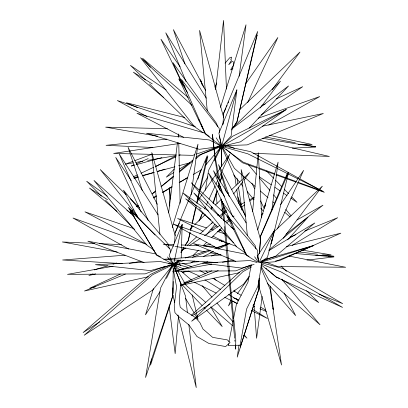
<?xml version="1.0" encoding="UTF-8"?>
<svg xmlns="http://www.w3.org/2000/svg" width="408" height="408" viewBox="0 0 408 408"><rect width="100%" height="100%" fill="white"/><g stroke="black" fill="none" stroke-linecap="round" stroke-linejoin="round"><path stroke-width="0.61" d="M173.084 293.413L173.196 281.444M173.278 272.62L173.313 268.841M221.223 172.589L221.172 178.276L220.172 181.295M173.267 268.836L172.763 294.653L174.782 302.654M172.803 287.905L172.635 296.116L145.564 377.476L160.548 288.125L172.451 264.965M181.193 257.8L182.177 224.39L169.141 255.53L173.354 264.43L185.487 296.07L187.415 312.482M174.578 242.974L175.221 232.29L207.259 155.626L198.069 196.59M260.253 238.67L260.416 236.171L287.609 172.655L286.314 178.22M222.911 124.823L223.712 112.751L257.662 31.457L237.043 121.472L232.994 127.816M223.421 116.724L223.63 113.567L225.879 108.299M259.376 253.638L260.671 236.13L288.629 172.319L271.442 243.117L270.759 244.157M223.252 123.211L223.4 121.334M259.422 253.516L260.508 239.567L241.154 169.534L247.37 235.839M220.682 147.257L220.789 146.003M178.515 315.904L175.17 353.66L169.116 305.975M252.608 211.523L258.295 152.74L261.742 217.423M219.346 149.94L219.545 148.043M221.207 241.439L221.34 240.169M224.267 212.925L224.813 207.856M215.633 89.627L223.559 20.4L226.445 89.036M221.671 166.403L221.605 146.355L218.907 133.13L236.885 89.857L231.117 136.032L221.605 146.355L205.275 165.413M168.611 212.951L177.439 142.795M178.158 137.103L178.556 133.946L178.627 137.124M271.815 210.431L278.098 162.119L257.652 229.923M239.134 76.286L246.014 24.776L220.514 107.355M262.171 296.239L256.591 338.309L254.551 311.855M191.077 194.973L197.987 144.146L172.502 226.384L172.528 227.654M151.465 358.948L150.526 365.221L173.069 295.305M239.022 345.178L237.211 357.153L258.687 289.45L258.682 281.969M264.93 206.856L265.531 203.082L264.44 208.054M200.69 219.096L201.399 214.715M205.357 190.306L208.605 170.279L220.876 146.559M262.252 260.763L257.887 286.294L246.6 309.045L240.098 345.194L228.205 345.515L228.562 343.715M251.287 264.736L247.977 282.127L236.365 304.546L233.539 318.725M228.924 341.914L233.172 320.571M182.177 224.39L173.334 265.69L173.354 264.43L172.645 262.079M189.99 232.585L188.18 240.649L185.145 245.366M190.551 230.102L191.663 225.134M192.081 223.273L195.702 207.136M196.676 202.796L197.788 197.829M216.475 82.931L216.061 84.726L214.807 87.144M190.184 232.596L188.312 240.649L185.247 245.366M190.755 230.117L191.908 225.165M192.341 223.304L196.08 207.198M196.942 203.485L207.876 156.407L205.382 162.251M271.172 243.102L272.034 239.394M258.749 262.37L257.693 255.551L274.701 230.03L267.398 257.438L259.916 262.298M236.885 89.857L221.605 146.355L214.429 160.849M153.388 288.604L145.503 314.833L160.028 291.623M197.9 179.071L200.756 169.963M211.456 208.962L212.043 207.147M213.211 203.51L217.117 191.398M218.29 187.767L219.264 184.737M220.045 182.315L221.61 177.47L221.61 173.023M240.225 347.167L259.034 288.772L258.968 279.97M210.982 209.075L211.778 206.657M212.981 203.036L217.173 190.352M218.173 187.333L219.376 183.707M230.887 300.007L228.48 305.898L231.081 302.313M234.258 291.761L234.983 289.991M226.379 107.126L227.129 105.371M228.128 103.03L228.628 101.862M256.132 37.485L257.132 35.144L236.9 122.145L233.825 126.873M175.425 232.361L177.674 227.103M178.673 224.767L179.418 223.013M277.364 228.949L303.608 170.345L280.541 204.734M247.636 102.668L277.863 37.511L245.54 83.966M198.89 221.075L202.623 213.012M204.484 208.978L205.556 206.678M206.351 204.949L207.953 201.491M209.018 199.186L215.149 185.941M215.949 184.212L217.551 180.754M218.882 177.873L221.284 172.691M221.814 171.539L229.811 154.26L202.776 193.519M259.116 262.421L274.701 230.03M166.433 278.44L173.354 264.43L178.429 260.141M199.767 190.403L207.912 176.812M180.877 252.205L182.182 250.079L184.523 247.952M181.433 251.134L183.794 247.467M181.504 251.134L183.544 247.988M231.53 130.019L232.57 128.428L288.538 85.971L249.15 128.189M197.37 201.368L202.057 194.565M180.989 252.476L182.815 249.905L185.982 247.809M249.334 276.16L243.479 284.264L191.622 321.254L242.923 271.697L251.16 267.194M237.395 293.617L248.916 277.761M272.095 89.719L299.997 52.056L239.741 109.584M211.599 223.584L212.736 222.054M217.673 215.424L218.428 214.404M221.085 210.834L224.119 206.754M233.606 194.009L242.709 181.774M243.851 180.244L249.543 172.594L243.545 178.286M283.218 238.287L322.345 186.17L273.936 231.81M260.161 108.003L280.449 81.177L231.887 128.683M206.754 234.513L215.128 224.094M220.713 217.148L223.105 214.169M223.905 213.175L226.297 210.202M171.319 265.669L172.921 263.752M219.81 147.354L221.049 145.911M225.048 63.158L229.837 57.666L231.407 57.13L231.688 57.416L230.76 59.553L231.188 59.675L231.392 60.374L228.73 64.77L232.081 61.378L233.692 62.082L233.294 65.489L230.795 69.462L230.938 69.972L232.917 68.366M287.615 239.889L307.989 217.24L268.836 250.196M174.313 169.07L166.316 177.149L173.859 172.507M193.081 255.418L198.538 250.165M203.087 245.784L206.723 242.281M211.726 237.461L221.733 227.827M226.736 223.008L229.464 220.381M233.101 216.877L234.014 216L232.958 216.699M190.511 228.623L193.28 225.996M194.662 224.681L205.27 214.613M211.262 208.921L212.65 207.611M215.414 204.984L221.411 199.293M227.404 193.606L228.327 192.729M231.555 189.664L242.163 179.596M187.328 245.397L196.687 236.88M199.961 233.901L213.058 221.983M219.142 216.444L225.69 210.487M191.209 315.353L240.363 271.391L250.9 265.996M133.217 209.727L130.279 212.175L132.993 210.533M152.322 193.815L155.749 190.959M161.135 186.471L173.38 176.271M179.26 171.375L192.974 159.951M195.911 157.503L198.359 155.463L220.886 145.681M136.308 206.764L138.286 205.168M152.123 193.999L155.581 191.209M161.017 186.818L173.369 176.848M179.301 172.059L192.642 161.287M195.605 158.896L201.042 154.505L221.605 146.355L286.248 109.517L240.48 141.836L221.605 146.355L199.277 149.323L146.426 133.232L209.386 139.97L221.605 146.355L243.204 162.144L257.535 167.392M285.957 234.294L322.973 205.199L297.034 219.948M211.38 229.469L216.495 225.685M241.046 207.519L244.621 204.867M249.737 201.083L253.827 198.059M261.156 115.005L302.69 86.69L276.175 98.93M192.27 315.726L210.161 303.817M189.679 245.361L200.231 238.369M204.454 235.574L219.759 225.44M225.568 221.595L229.791 218.795M219.943 146.814L221.519 145.784L222.987 146.977M99.613 321.968L83.105 332.576L150.312 274.507L169.952 264.914M223.217 145.34L221.605 146.355L221.605 166.673M179.245 169.192L189.485 162.894M180.555 259.998L173.354 264.43L152.373 274.91L84.196 335.259L152.76 290.012L173.354 264.43L179.954 260.722M292.199 245.366L337.661 217.709L304.781 231.076M153.617 198.069L156.33 196.427M162.843 192.489L172.069 186.915M179.127 182.646L187.267 177.725M268.984 250.537L314.823 222.952L275.645 256.188L261.589 261.018M219.484 240.99L221.121 240.021M172.252 264.348L173.334 263.716M137.144 206.856L138.246 206.219M153.668 197.329L156.422 195.743M162.486 192.25L171.85 186.849M179.561 182.401L187.828 177.638M193.336 174.466L201.598 169.703M268.801 125.072L319.714 96.579L258.213 118.228M133.926 178.169L136.165 176.975M155.219 166.816L175.955 155.764M224.471 213.124L226.71 211.936M239.588 205.091L244.627 202.414M249.665 199.736L254.148 197.355M261.094 261.803L267.847 258.249M286.248 109.517L232.443 136.374L221.605 146.355L234.937 177.011L236.11 185.207M194.376 261.043L190.434 263.017L173.354 264.43L150.379 270.596L95.416 264.68L160.171 261.533L173.354 264.43L183.636 269.015M203.398 256.535L213.552 251.461M218.061 249.206L229.903 243.285L214.776 248.273M133.493 176.751L137.527 174.859M140.989 173.237L153.668 167.285M155.397 166.474L176.149 156.743M179.03 155.392L180.183 154.851M261.763 105.585L265.22 103.989M120.345 274.089L89.796 288.181L95.36 286.85M260.003 262.461L268.694 258.478L313.762 245.514L274.849 261.783L261.309 262.803M134.196 164.761L131.279 166.046L134.349 165.204M136.527 163.736L148.18 158.595M211.436 256.107L217.245 253.562M211.864 270.805L183.274 283.157L192.52 281.046M125.394 274.079L84.456 291.026L148.379 276.726M290.103 237.043L295.978 234.656M218.219 270.606L180.555 285.457L239.634 272.646M217.648 231.494L221.192 230.102M261.406 214.328L263.18 213.634M93.039 273.895L88.878 275.497L95.686 273.906M251.104 264.94L235.742 270.866L172.548 271.228L211.772 264.109M165.607 266.179L145.177 273.865L67.468 274.36L113.031 266.256M170.86 264.2L172.028 263.762M184.069 260.421L173.354 264.43L156.59 255.199L128.653 207.662L155.071 235.008M192.403 257.305L210.258 250.629M216.214 248.406L229.903 243.285M133.023 161.287L125.276 164.164L133.396 162.797M134.813 160.624L152.694 153.979M186.028 271.131L182.473 272.432L188.052 271.167M194.626 154.729L192.846 155.346L178.903 155.009M196.406 154.112L217.775 146.712M185.125 258.055L209.329 250.073M260.049 262.604L313.762 245.514M94.161 269.907L107.569 265.802M113.052 264.124L116.708 263.007M134.676 178.327L138.322 177.225M142.576 175.94L154.122 172.441M165.061 169.131L157.162 171.523L174.93 166.796M254.118 264.394L241.699 268.087L202.521 263.063L249.854 260.544L257.045 262.502M177.373 270.555L207.779 261.768M136.185 164.699L161.945 157.61M133.86 177.811L138.149 176.659M142.443 175.506L154.086 172.385M178.607 165.806L189.644 162.848M286.411 246.621L340.858 233.157L279.25 260.722L275.517 261.023M203.215 245.83L210.625 244.05M221.733 241.373L223.589 240.924M262.421 126.2L323.335 113.48L247.141 144.886L223.39 145.717M222.36 262.186L233.565 260.151M129.26 263.374L141.117 261.263M135.895 162.379L142.764 161.226M147.762 160.385L175.868 155.662M180.117 143.356L113.623 153.423L130.101 153.826M306.959 260.125L333.984 256.933L295.443 253.496M166.892 139.123L106.039 145.314L152.913 147.512M191.061 262.308L198.655 261.701M125.154 255.184L62.587 259.988L122.298 263.655M220.606 145.855L221.519 145.784L219.662 145.447M221.253 254.964L163.705 259.294L217.551 262.553M328.231 256.581L333.933 256.219L322.616 254.832M292.24 148.135L315.639 147.018L262.599 138.297M315.833 255.479L331.087 254.852L301.869 250.048M168.305 263.379L171.442 263.313M313.772 146.783L315.685 146.783L302.66 144.233M298.207 144.361L312.115 144.493L269.224 135.267M167.377 128.704L105.631 127.153L157.585 136.221M131.371 153.857L176.368 154.948M253.062 153.26L329.389 156.458L258.601 140.031M173.971 244.632L163.205 244.152L173.834 246.09M181.565 244.973L198.66 245.738M203.73 245.963L214.491 246.447M94.778 243.433L62.342 241.97L117.275 252.073M99.231 243.632L121.497 244.642M218.963 145.258L220.213 145.345M298.717 251.904L317.582 254.215M175.083 246.32L205.096 251.802M210.095 252.72L220.723 254.658M156.611 254.067L87.858 241.194L144.049 262.492M265.45 136.945L295.219 142.774M288.951 256.056L345.658 267.265L277.654 266.546L265.832 262.186M246.498 254.373L193.494 243.709L235.64 261.258M223.324 145.824L250.645 151.669L298.641 178.163M184.783 117.535L126.393 102.755L137.399 107.59M261.666 262.829L282.708 268.454L342.674 303.634L319.051 294.173M175.777 263.956L188.047 267.393M199.701 270.652L200.93 270.994L205.821 273.952M204.724 133.1L136.955 113.235L183.524 137.312M206.606 227.924L177.597 218.489L203.235 231.305M210.839 229.301L213.256 230.087M217.489 231.464L224.742 233.825M195.452 126.806L117.331 100.541L146.972 116.581M133.498 228.485L84.946 211.834L145.595 243.831M236.742 246.432L173.502 224.094L180.713 228.067M182.646 263.415L191.474 266.551M146.885 244.479L72.986 218.01L128.668 249.033M256.816 167.953L242.48 162.777L225.864 149.058M258.606 168.601L274.737 174.425M275.93 174.859L285.488 178.311M286.681 178.74L296.239 182.192M297.432 182.626L324.309 192.331L299.758 178.781M258.728 167.831L274.854 173.737M276.644 174.394L285.6 177.674M286.793 178.112L296.351 181.611M298.141 182.264L323.218 191.449L299.411 179.566M279.49 278.327L275.946 276.905L267.781 269.877M261.166 263.925L280.882 271.856L342.541 307.413L276.843 277.455L261.278 264.945M227.445 145.503L234.406 148.385M233.621 297.855L238.879 300.038M252.909 305.867L254.658 306.597M259.921 308.78L266.353 311.452M188.2 271.05L197.339 275.125L199.492 276.456M194.014 282.086L216.189 293.082M224.716 297.31L237.226 303.516M251.445 310.565L267.368 318.459L252.282 309.126M276.165 167.969L247.819 153.826L221.605 146.355L205.423 134.094L178.944 79.019L185.201 87.021M277.297 168.535L298.274 179.005M212.92 236.15L225.456 242.418M226.598 242.989L228.307 243.841M194.325 126.072L191.485 124.644L149.537 83.956M160.431 256.749L156.509 254.765L130.091 210.436L169.988 249.038L170.717 252.134M181.82 228.679L216.75 247.947M249.115 256.459L246.463 254.913L229.612 218.402L257.407 250.14L258.065 256.397M232.784 301.058L237.16 303.664M212.884 278.225L224.839 285.457M233.534 290.715L241.138 295.315M260.702 307.147L265.593 310.106M204.877 279.791L220.499 289.456M228.582 294.459L238.277 300.456M152.24 83.895L133.365 72.16L163.588 97.492M257.234 261.982L246.478 255.275L226.914 215.99L231.035 220.81M282.035 279.587L318.714 302.558L306.479 290.675M201.129 208.661L185.63 198.793L210.931 220.091M107.549 199.726L89.464 188.052L117.06 211.375M259.202 176.664L271.274 184.86M274.951 187.354L280.199 190.913M283.351 193.05L287.023 195.544M290.7 198.038L296.999 202.312L291.71 196.87M173.859 264.068L174.899 264.777M166.112 89.933L130.392 65.382L145.437 79.973M221.983 145.789L223.553 146.87M154.219 250.308L146.972 245.223L93.978 180.448L134.237 216.51M246.049 253.465L236.773 246.932L193.82 192.943L234.161 229.638M203.092 132.733L194.392 126.572L140.525 57.717L191.969 105.325M208.554 211.094L183.11 193.03L196.722 206.463M230.882 226.94L233.483 228.786M174.349 264.002L175.894 265.098M107.278 196.156L86.669 181.229L101.459 196.1M126.862 210.334L133.049 214.812M209.396 136.522L205.377 133.549L181.402 79.407L219.091 128.137L219.683 132.457M221.952 145.829L223.416 147.043M188.297 97.548L142.53 58.232L150.486 67.289M265.863 268.224L266.822 269.05M179.576 269.805L173.354 264.43L167.474 256.958M181.009 271.05L191.531 280.148M205.709 302.359L186.023 285.274L173.956 264.369M210.992 306.944L232.596 325.701M243.637 335.284L246.998 338.201L244.117 334.825M241.623 174.685L234.437 168.412L221.768 145.977M242.582 175.522L255.046 186.39M260.314 190.99L267.985 197.676M272.779 201.858L274.696 203.531M284.759 212.308L290.032 216.908M174.272 264.119L176.649 266.24M222.931 211.793L191.281 182.733L219.56 216.235M223.859 212.65L229.444 217.775M205.836 270.861L207.708 272.575M213.777 278.149L216.113 280.291M235.727 298.294L238.063 300.441M176.894 263.604L178.27 264.93M281.107 266.031L286.543 271.31M126.276 194.856L100.251 169.549L137.746 216.515M130.387 198.849L139.516 207.728M198.992 208.702L217.597 227.057M219.861 229.296L233.478 242.729M105.493 200.155L134.625 229.449M266.597 171.029L273.646 178.281M275.41 180.096L281.576 186.446M284.218 189.164L288.624 193.698M180.698 283.244L202.118 305.602M203.862 307.428L205.173 308.8M206.489 310.167L222.222 326.594L210.803 306.974M267.24 283.004L295.606 315.583L284.233 293.112M202.108 285.625L211.992 297.202M216.934 302.991L232.994 321.805M220.376 217.209L221.605 218.668M281.576 279.103L320.03 324.743L269.112 280.434L260.809 265.817M248.299 164.541L256.454 174.313M259.304 177.735L269.907 190.439M273.574 194.84L276.838 198.747M285.804 209.498L291.103 215.852M233.656 174.884L239.644 182.223M240.842 183.692L242.837 186.135M247.228 191.52L254.016 199.838M260.804 208.156L263.201 211.094M128.653 207.662L134.14 214.634M179.209 263.573L180.739 265.593M180.122 66.82L160.956 39.194L181.983 83.186M224.716 196.656L208.631 173.176L223.589 204.597M226.914 215.99L232.239 223.824M254.587 256.724L258.137 261.946M131.284 180.673L115.729 157.417L141.173 211.981M224.65 145.462L225.344 146.508M158.11 214.924L119.284 154.076L148.145 220.371M178.944 79.019L187.41 92.376M216.189 137.807L221.605 146.355L219.29 135.915M246.187 222.926L213.481 170.702L232.54 216.255M206.346 98.185L165.755 32.798L186.028 81.493M185.456 298.268L194.162 312.926M194.81 314.012L198.033 319.439L196.411 312.676M205.571 90.382L173.39 29.611L184.921 63.893M137.935 217.637L123.44 190.159L168.076 243.882L169.386 248.727M245.687 216.337L218.504 164.602L229.23 196.493M157.309 204.311L128.097 147.324L142.367 190.771M251.889 183.192L254.658 188.889M260.477 200.853L264.078 208.259M272.656 308.04L273.467 309.754L270.137 286.085M230.092 219.749L221.559 201.404L255.301 245.83L255.949 248.946M243.153 247.845L244.219 250.14M183.166 85.201L172.895 62.633L216.76 123.685L217.433 126.791M198.706 119.345L199.757 121.661M201.078 124.552L202.919 128.602M260.85 267.679L270.127 289.354L281.54 365.027L259.366 288.181L259.156 278.108M203.536 87.256L200.466 79.693L201.955 84.548M173.369 264.466L180.724 283.116L179.255 301.318L180.219 307.173L183.717 310.09L195.422 317.526L199.849 322.585L202.975 329.052L212.655 337.38L227.455 339.92L230.061 342.593L225.624 346.57L208.921 343.48L196.972 336.518L188.986 324.992L178.434 316.353L174.935 312.645L174.247 305.521L176.577 286.9L172.334 264.114M245.254 215.796L237.839 196.814L241.944 210.125M175.45 270.28L173.528 264.313L175.394 270.203M226.409 192.244L221.702 175.802L221.692 172.671M175.241 235.809L151.766 152.572L159.926 234.345M223.691 117.57L199.578 30.401L207.295 111.047M222.324 148.803L221.677 146.385L222.268 148.859M177.893 314.966L196.243 387.6L188.828 324.477M192.137 294.846L196.115 311.447M257.188 255.082L258.463 261.166M219.677 181.116L215.093 156.692L212.405 134.212M237.033 178.332L237.935 183.983M238.44 187.124L241.261 204.704M218.132 179.046L215.159 159.788L212.451 134.834M218.708 182.769L219.856 190.225M236.747 189.618L238.736 203.49M220.463 186.023L221.304 192.209M222.574 201.496L228.302 257.851L231.178 293.143L235.753 338.808L235.722 349.171L235.299 344.908M221.075 198.91L223.64 220.82M258.198 257.647L258.397 259.524M224.206 226.511L234.636 338.212M234.814 340.037L234.937 341.256M169.534 187.792L170.605 199.124M216.102 193.494L217.046 203.592M219.453 229.459L219.631 231.356M253.97 304.302L254.454 310.595M178.76 142.851L180.132 203.291M169.351 187.802L169.769 206.111"/></g></svg>
